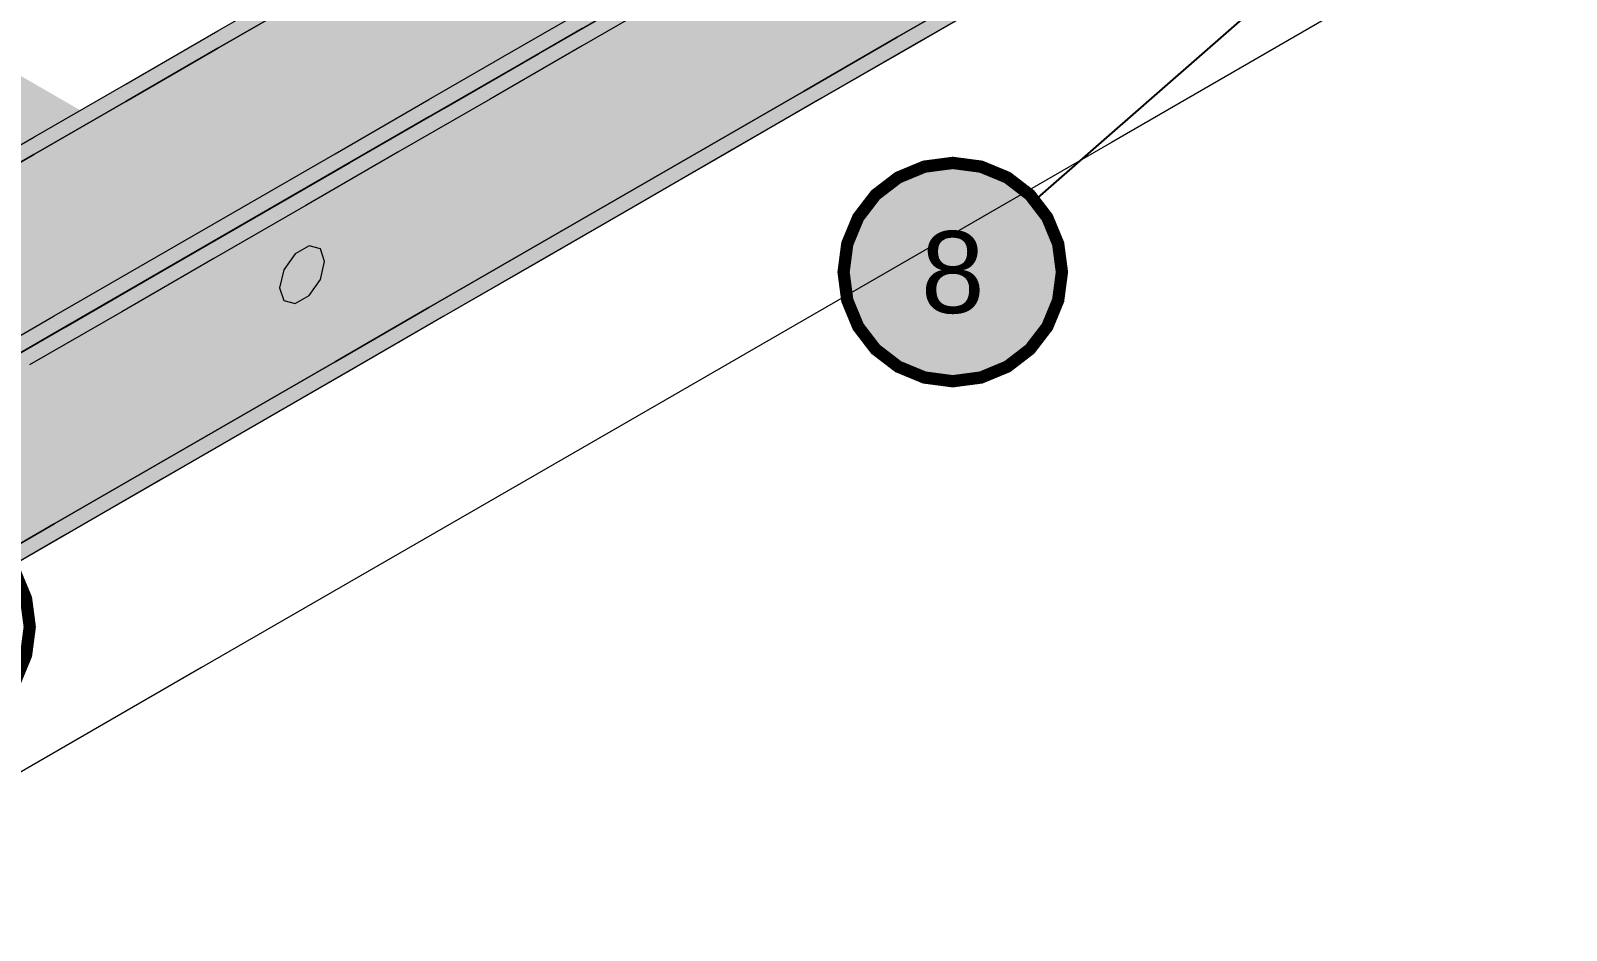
# Model space of a CAD drawing. Header units: metres. Extents: x 349021 to 349543, y 9281040 to 9281959.
# Drawn here: x 349207.712 to 349208.275, y 9281041.446 to 9281041.775 of the extents above; entities that cross this region are included whole.
import ezdxf
from ezdxf.enums import TextEntityAlignment as Align

# ---------------------------------------------------------------- set-up
doc = ezdxf.new("R2010")
doc.units = ezdxf.units.M
doc.header["$LTSCALE"] = 0.25
doc.layers.add('ISO-3D', color=7, linetype='CONTINUOUS', lineweight=13)
doc.layers.add('ISO-3D-ARISTAS', color=250, linetype='CONTINUOUS', lineweight=13)
doc.layers.add('LLAMADAS-NUM', color=30, linetype='CONTINUOUS', lineweight=25, true_color=0xc05014)
doc.styles.get("Standard").update_dxf_attribs({"font": 'arial.ttf'})

msp = doc.modelspace()

# ---------------------------------------------------------------- linework, layer by layer
at = {"layer": 'ISO-3D', "true_color": 0x22252b}
for points in [[(349207.99567, 9281041.79115), (349207.96135, 9281041.77134), (349207.99567, 9281041.82925), (349207.96135, 9281041.80944)], [(349208.0643, 9281041.79268), (349208.02999, 9281041.77287), (349208.0643, 9281041.83078), (349208.02999, 9281041.81097)], [(349208.07174, 9281041.79062), (349208.0371, 9281041.77062), (349208.07174, 9281041.82555), (349208.0371, 9281041.80555)], [(349208.00246, 9281041.78555), (349207.96782, 9281041.76555), (349208.00246, 9281041.82047), (349207.96782, 9281041.80047)], [(349207.96135, 9281041.77134), (349207.92703, 9281041.75153), (349207.96135, 9281041.80944), (349207.92703, 9281041.78963)], [(349208.02999, 9281041.77287), (349207.99567, 9281041.75305), (349208.02999, 9281041.81097), (349207.99567, 9281041.79115)], [(349208.0371, 9281041.77062), (349208.00246, 9281041.75062), (349208.0371, 9281041.80555), (349208.00246, 9281041.78555)], [(349207.96782, 9281041.76555), (349207.93318, 9281041.74555), (349207.96782, 9281041.80047), (349207.93318, 9281041.78047)], [(349207.81477, 9281041.78831), (349207.78104, 9281041.76884), (349207.81477, 9281041.79466), (349207.78104, 9281041.77519)], [(349207.92703, 9281041.75153), (349207.89272, 9281041.73171), (349207.92703, 9281041.78963), (349207.89272, 9281041.76981)], [(349207.99567, 9281041.75305), (349207.96135, 9281041.73324), (349207.99567, 9281041.79115), (349207.96135, 9281041.77134)], [(349207.93318, 9281041.78047), (349207.89854, 9281041.76047), (349207.93318, 9281041.78682), (349207.89854, 9281041.76682)], [(349208.00246, 9281041.75062), (349207.96782, 9281041.73062), (349208.00246, 9281041.78555), (349207.96782, 9281041.76555)], [(349207.93318, 9281041.74555), (349207.89854, 9281041.72555), (349207.93318, 9281041.78047), (349207.89854, 9281041.76047)], [(349207.78104, 9281041.76884), (349207.7473, 9281041.74936), (349207.78104, 9281041.77519), (349207.7473, 9281041.75571)], [(349207.89272, 9281041.73171), (349207.8584, 9281041.7119), (349207.89272, 9281041.76981), (349207.8584, 9281041.75)], [(349207.89854, 9281041.76047), (349207.8639, 9281041.74047), (349207.89854, 9281041.76682), (349207.8639, 9281041.74682)], [(349207.96135, 9281041.73324), (349207.92703, 9281041.71343), (349207.96135, 9281041.77134), (349207.92703, 9281041.75153)], [(349207.96782, 9281041.73062), (349207.93318, 9281041.71062), (349207.96782, 9281041.76555), (349207.93318, 9281041.74555)], [(349207.7473, 9281041.74936), (349207.71357, 9281041.72988), (349207.7473, 9281041.75571), (349207.71357, 9281041.73623)], [(349207.89854, 9281041.72555), (349207.8639, 9281041.70555), (349207.89854, 9281041.76047), (349207.8639, 9281041.74047)], [(349207.8584, 9281041.7119), (349207.82408, 9281041.69209), (349207.8584, 9281041.75), (349207.82408, 9281041.73019)], [(349207.92703, 9281041.71343), (349207.89272, 9281041.69361), (349207.92703, 9281041.75153), (349207.89272, 9281041.73171)], [(349207.8639, 9281041.74047), (349207.82926, 9281041.72047), (349207.8639, 9281041.74682), (349207.82926, 9281041.72682)], [(349207.93318, 9281041.71062), (349207.89854, 9281041.69062), (349207.93318, 9281041.74555), (349207.89854, 9281041.72555)], [(349207.8639, 9281041.70555), (349207.82926, 9281041.68555), (349207.8639, 9281041.74047), (349207.82926, 9281041.72047)], [(349207.71357, 9281041.72988), (349207.67983, 9281041.7104), (349207.71357, 9281041.73623), (349207.67983, 9281041.71675)], [(349207.82408, 9281041.69209), (349207.78976, 9281041.67227), (349207.82408, 9281041.73019), (349207.78976, 9281041.71037)], [(349207.82926, 9281041.72047), (349207.79462, 9281041.70047), (349207.82926, 9281041.72682), (349207.79462, 9281041.70682)], [(349207.89272, 9281041.69361), (349207.8584, 9281041.6738), (349207.89272, 9281041.73171), (349207.8584, 9281041.7119)], [(349207.89854, 9281041.69062), (349207.8639, 9281041.67062), (349207.89854, 9281041.72555), (349207.8639, 9281041.70555)], [(349207.82926, 9281041.68555), (349207.79462, 9281041.66555), (349207.82926, 9281041.72047), (349207.79462, 9281041.70047)], [(349207.78976, 9281041.67227), (349207.75545, 9281041.65246), (349207.78976, 9281041.71037), (349207.75545, 9281041.69056)], [(349207.8584, 9281041.6738), (349207.82408, 9281041.65399), (349207.8584, 9281041.7119), (349207.82408, 9281041.69209)], [(349207.79462, 9281041.70047), (349207.75997, 9281041.68047), (349207.79462, 9281041.70682), (349207.75997, 9281041.68682)], [(349207.8639, 9281041.67062), (349207.82926, 9281041.65062), (349207.8639, 9281041.70555), (349207.82926, 9281041.68555)], [(349207.79462, 9281041.66555), (349207.75997, 9281041.64555), (349207.79462, 9281041.70047), (349207.75997, 9281041.68047)], [(349207.75545, 9281041.65246), (349207.72113, 9281041.63265), (349207.75545, 9281041.69056), (349207.72113, 9281041.67075)], [(349207.82408, 9281041.65399), (349207.78976, 9281041.63417), (349207.82408, 9281041.69209), (349207.78976, 9281041.67227)], [(349207.75997, 9281041.68047), (349207.72533, 9281041.66047), (349207.75997, 9281041.68682), (349207.72533, 9281041.66682)], [(349207.82926, 9281041.65062), (349207.79462, 9281041.63062), (349207.82926, 9281041.68555), (349207.79462, 9281041.66555)], [(349207.75997, 9281041.64555), (349207.72533, 9281041.62555), (349207.75997, 9281041.68047), (349207.72533, 9281041.66047)], [(349207.72113, 9281041.63265), (349207.68681, 9281041.61283), (349207.72113, 9281041.67075), (349207.68681, 9281041.65093)], [(349207.78976, 9281041.63417), (349207.75545, 9281041.61436), (349207.78976, 9281041.67227), (349207.75545, 9281041.65246)], [(349207.72533, 9281041.66047), (349207.69069, 9281041.64047), (349207.72533, 9281041.66682), (349207.69069, 9281041.64682)], [(349207.79462, 9281041.63062), (349207.75997, 9281041.61062), (349207.79462, 9281041.66555), (349207.75997, 9281041.64555)], [(349207.72533, 9281041.62555), (349207.69069, 9281041.60555), (349207.72533, 9281041.66047), (349207.69069, 9281041.64047)], [(349207.75545, 9281041.61436), (349207.72113, 9281041.59455), (349207.75545, 9281041.65246), (349207.72113, 9281041.63265)], [(349207.75997, 9281041.61062), (349207.72533, 9281041.59062), (349207.75997, 9281041.64555), (349207.72533, 9281041.62555)], [(349207.72113, 9281041.59455), (349207.68681, 9281041.57473), (349207.72113, 9281041.63265), (349207.68681, 9281041.61283)], [(349207.72533, 9281041.59062), (349207.69069, 9281041.57062), (349207.72533, 9281041.62555), (349207.69069, 9281041.60555)]]:
    msp.add_solid(points, dxfattribs=at)
at = {"layer": 'ISO-3D', "true_color": 0x2b2e35}
for points in [[(349207.88151, 9281041.78874), (349207.84777, 9281041.76926), (349207.84851, 9281041.80779), (349207.81477, 9281041.78831)], [(349207.94824, 9281041.78917), (349207.9145, 9281041.76969), (349207.91524, 9281041.80822), (349207.88151, 9281041.78874)], [(349207.84502, 9281041.7772), (349207.81128, 9281041.75772), (349207.81477, 9281041.79466), (349207.78104, 9281041.77519)], [(349207.909, 9281041.77922), (349207.87527, 9281041.75974), (349207.87876, 9281041.79668), (349207.84502, 9281041.7772)], [(349207.9145, 9281041.76969), (349207.88077, 9281041.75021), (349207.88151, 9281041.78874), (349207.84777, 9281041.76926)], [(349208.0698, 9281041.7895), (349208.03548, 9281041.76969), (349208.0643, 9281041.79268), (349208.02999, 9281041.77287)], [(349207.84777, 9281041.76926), (349207.81403, 9281041.74979), (349207.81477, 9281041.78831), (349207.78104, 9281041.76884)], [(349207.9145, 9281041.77604), (349207.88077, 9281041.75656), (349207.909, 9281041.77922), (349207.87527, 9281041.75974)], [(349207.81128, 9281041.75772), (349207.77755, 9281041.73825), (349207.78104, 9281041.77519), (349207.7473, 9281041.75571)], [(349207.87527, 9281041.75974), (349207.84153, 9281041.74026), (349207.84502, 9281041.7772), (349207.81128, 9281041.75772)], [(349208.03548, 9281041.76969), (349208.00117, 9281041.74988), (349208.02999, 9281041.77287), (349207.99567, 9281041.75305)], [(349207.81403, 9281041.74979), (349207.7803, 9281041.73031), (349207.78104, 9281041.76884), (349207.7473, 9281041.74936)], [(349207.88077, 9281041.75021), (349207.84703, 9281041.73074), (349207.84777, 9281041.76926), (349207.81403, 9281041.74979)], [(349207.77755, 9281041.73825), (349207.74381, 9281041.71877), (349207.7473, 9281041.75571), (349207.71357, 9281041.73623)], [(349207.84153, 9281041.74026), (349207.80779, 9281041.72078), (349207.81128, 9281041.75772), (349207.77755, 9281041.73825)], [(349207.88077, 9281041.75656), (349207.84703, 9281041.73709), (349207.87527, 9281041.75974), (349207.84153, 9281041.74026)], [(349207.7803, 9281041.73031), (349207.74656, 9281041.71083), (349207.7473, 9281041.74936), (349207.71357, 9281041.72988)], [(349207.84703, 9281041.73074), (349207.81329, 9281041.71126), (349207.81403, 9281041.74979), (349207.7803, 9281041.73031)], [(349208.00117, 9281041.74988), (349207.96685, 9281041.73006), (349207.99567, 9281041.75305), (349207.96135, 9281041.73324)], [(349207.80779, 9281041.72078), (349207.77406, 9281041.70131), (349207.77755, 9281041.73825), (349207.74381, 9281041.71877)], [(349207.84703, 9281041.73709), (349207.81329, 9281041.71761), (349207.84153, 9281041.74026), (349207.80779, 9281041.72078)], [(349207.74381, 9281041.71877), (349207.71008, 9281041.69929), (349207.71357, 9281041.73623), (349207.67983, 9281041.71675)], [(349207.96685, 9281041.73006), (349207.93253, 9281041.71025), (349207.96135, 9281041.73324), (349207.92703, 9281041.71343)], [(349207.74656, 9281041.71083), (349207.71283, 9281041.69135), (349207.71357, 9281041.72988), (349207.67983, 9281041.7104)], [(349207.81329, 9281041.71126), (349207.77956, 9281041.69178), (349207.7803, 9281041.73031), (349207.74656, 9281041.71083)], [(349207.77406, 9281041.70131), (349207.74032, 9281041.68183), (349207.74381, 9281041.71877), (349207.71008, 9281041.69929)], [(349207.81329, 9281041.71761), (349207.77956, 9281041.69813), (349207.80779, 9281041.72078), (349207.77406, 9281041.70131)], [(349207.71283, 9281041.69135), (349207.67909, 9281041.67188), (349207.67983, 9281041.7104), (349207.64609, 9281041.69093)], [(349207.77956, 9281041.69178), (349207.74582, 9281041.6723), (349207.74656, 9281041.71083), (349207.71283, 9281041.69135)], [(349207.93253, 9281041.71025), (349207.89821, 9281041.69044), (349207.92703, 9281041.71343), (349207.89272, 9281041.69361)], [(349207.74032, 9281041.68183), (349207.70659, 9281041.66235), (349207.71008, 9281041.69929), (349207.67634, 9281041.67981)], [(349207.77956, 9281041.69813), (349207.74582, 9281041.67865), (349207.77406, 9281041.70131), (349207.74032, 9281041.68183)], [(349207.89821, 9281041.69044), (349207.8639, 9281041.67062), (349207.89272, 9281041.69361), (349207.8584, 9281041.6738)], [(349207.74582, 9281041.6723), (349207.71209, 9281041.65283), (349207.71283, 9281041.69135), (349207.67909, 9281041.67188)], [(349207.74582, 9281041.67865), (349207.71209, 9281041.65918), (349207.74032, 9281041.68183), (349207.70659, 9281041.66235)], [(349207.8639, 9281041.67062), (349207.82958, 9281041.65081), (349207.8584, 9281041.6738), (349207.82408, 9281041.65399)], [(349207.82958, 9281041.65081), (349207.79526, 9281041.631), (349207.82408, 9281041.65399), (349207.78976, 9281041.63417)], [(349207.79526, 9281041.631), (349207.76094, 9281041.61119), (349207.78976, 9281041.63417), (349207.75545, 9281041.61436)], [(349207.76094, 9281041.61119), (349207.72663, 9281041.59137), (349207.75545, 9281041.61436), (349207.72113, 9281041.59455)], [(349207.72663, 9281041.59137), (349207.69231, 9281041.57156), (349207.72113, 9281041.59455), (349207.68681, 9281041.57473)]]:
    msp.add_solid(points, dxfattribs=at)
at = {"layer": 'ISO-3D', "true_color": 0x553624}
for points in [[(349207.99288, 9281041.80082), (349207.99446, 9281041.80551), (349207.91027, 9281041.75313), (349207.91185, 9281041.75782)], [(349208.00938, 9281041.79129), (349208.0078, 9281041.7866), (349207.92677, 9281041.7436), (349207.9252, 9281041.73891)], [(349207.91027, 9281041.75313), (349207.91185, 9281041.75782), (349207.82767, 9281041.70543), (349207.82924, 9281041.71012)], [(349207.92677, 9281041.7436), (349207.9252, 9281041.73891), (349207.84417, 9281041.69591), (349207.84259, 9281041.69122)], [(349207.82767, 9281041.70543), (349207.82924, 9281041.71012), (349207.74506, 9281041.65774), (349207.74664, 9281041.66243)], [(349207.84417, 9281041.69591), (349207.84259, 9281041.69122), (349207.76156, 9281041.64822), (349207.75999, 9281041.64353)], [(349207.74506, 9281041.65774), (349207.74664, 9281041.66243), (349207.66246, 9281041.61005), (349207.66403, 9281041.61474)], [(349207.76156, 9281041.64822), (349207.75999, 9281041.64353), (349207.67896, 9281041.60052), (349207.67738, 9281041.59583)]]:
    msp.add_solid(points, dxfattribs=at)
at = {"layer": 'ISO-3D', "true_color": 0x67422b}
for points in [[(349207.99446, 9281041.80551), (349207.99858, 9281041.80659), (349207.91185, 9281041.75782), (349207.91597, 9281041.75889)], [(349208.0078, 9281041.7866), (349208.00368, 9281041.78553), (349207.9252, 9281041.73891), (349207.92107, 9281041.73783)], [(349207.91185, 9281041.75782), (349207.91597, 9281041.75889), (349207.82924, 9281041.71012), (349207.83337, 9281041.7112)], [(349207.9252, 9281041.73891), (349207.92107, 9281041.73783), (349207.84259, 9281041.69122), (349207.83847, 9281041.69014)], [(349207.82924, 9281041.71012), (349207.83337, 9281041.7112), (349207.74664, 9281041.66243), (349207.75076, 9281041.66351)], [(349207.84259, 9281041.69122), (349207.83847, 9281041.69014), (349207.75999, 9281041.64353), (349207.75586, 9281041.64245)], [(349207.74664, 9281041.66243), (349207.75076, 9281041.66351), (349207.66403, 9281041.61474), (349207.66816, 9281041.61582)], [(349207.75999, 9281041.64353), (349207.75586, 9281041.64245), (349207.67738, 9281041.59583), (349207.67326, 9281041.59476)]]:
    msp.add_solid(points, dxfattribs=at)
at = {"layer": 'ISO-3D', "true_color": 0x7c4f34}
for points in [[(349207.99858, 9281041.80659), (349208.00368, 9281041.80364), (349207.91597, 9281041.75889), (349207.92107, 9281041.75595)], [(349207.73188, 9281041.7441), (349207.72678, 9281041.74115), (349207.64927, 9281041.79179), (349207.64418, 9281041.78885)], [(349208.00368, 9281041.78553), (349207.99858, 9281041.78847), (349207.92107, 9281041.73783), (349207.91597, 9281041.74078)], [(349207.72678, 9281041.72304), (349207.73188, 9281041.72598), (349207.64418, 9281041.77073), (349207.64927, 9281041.77367)], [(349207.91597, 9281041.75889), (349207.92107, 9281041.75595), (349207.83337, 9281041.7112), (349207.83847, 9281041.70826)], [(349207.81448, 9281041.69641), (349207.80939, 9281041.69346), (349207.73188, 9281041.7441), (349207.72678, 9281041.74115)], [(349207.92107, 9281041.73783), (349207.91597, 9281041.74078), (349207.83847, 9281041.69014), (349207.83337, 9281041.69308)], [(349207.80939, 9281041.67534), (349207.81448, 9281041.67829), (349207.72678, 9281041.72304), (349207.73188, 9281041.72598)], [(349207.83337, 9281041.7112), (349207.83847, 9281041.70826), (349207.75076, 9281041.66351), (349207.75586, 9281041.66057)], [(349207.83847, 9281041.69014), (349207.83337, 9281041.69308), (349207.75586, 9281041.64245), (349207.75076, 9281041.64539)], [(349207.75076, 9281041.66351), (349207.75586, 9281041.66057), (349207.66816, 9281041.61582), (349207.67326, 9281041.61287)], [(349207.75586, 9281041.64245), (349207.75076, 9281041.64539), (349207.67326, 9281041.59476), (349207.66816, 9281041.5977)]]:
    msp.add_solid(points, dxfattribs=at)
at = {"layer": 'ISO-3D', "true_color": 0x70472f}
for points in [[(349207.99446, 9281041.79431), (349207.99288, 9281041.80082), (349207.91185, 9281041.74662), (349207.91027, 9281041.75313)], [(349208.0078, 9281041.7978), (349208.00938, 9281041.79129), (349207.9252, 9281041.75011), (349207.92677, 9281041.7436)], [(349207.91185, 9281041.74662), (349207.91027, 9281041.75313), (349207.82924, 9281041.69893), (349207.82767, 9281041.70543)], [(349207.9252, 9281041.75011), (349207.92677, 9281041.7436), (349207.84259, 9281041.70242), (349207.84417, 9281041.69591)], [(349207.82924, 9281041.69893), (349207.82767, 9281041.70543), (349207.74664, 9281041.65123), (349207.74506, 9281041.65774)], [(349207.84259, 9281041.70242), (349207.84417, 9281041.69591), (349207.75999, 9281041.65472), (349207.76156, 9281041.64822)], [(349207.74664, 9281041.65123), (349207.74506, 9281041.65774), (349207.66403, 9281041.60354), (349207.66246, 9281041.61005)], [(349207.75999, 9281041.65472), (349207.76156, 9281041.64822), (349207.67738, 9281041.60703), (349207.67896, 9281041.60052)]]:
    msp.add_solid(points, dxfattribs=at)
at = {"layer": 'ISO-3D', "true_color": 0x7f5135}
for points in [[(349208.00368, 9281041.80364), (349208.0078, 9281041.7978), (349207.92107, 9281041.75595), (349207.9252, 9281041.75011)], [(349207.99858, 9281041.78847), (349207.99446, 9281041.79431), (349207.91597, 9281041.74078), (349207.91185, 9281041.74662)], [(349207.92107, 9281041.75595), (349207.9252, 9281041.75011), (349207.83847, 9281041.70826), (349207.84259, 9281041.70242)], [(349207.91597, 9281041.74078), (349207.91185, 9281041.74662), (349207.83337, 9281041.69308), (349207.82924, 9281041.69893)], [(349207.83847, 9281041.70826), (349207.84259, 9281041.70242), (349207.75586, 9281041.66057), (349207.75999, 9281041.65472)], [(349207.83337, 9281041.69308), (349207.82924, 9281041.69893), (349207.75076, 9281041.64539), (349207.74664, 9281041.65123)], [(349207.75586, 9281041.66057), (349207.75999, 9281041.65472), (349207.67326, 9281041.61287), (349207.67738, 9281041.60703)], [(349207.75076, 9281041.64539), (349207.74664, 9281041.65123), (349207.66816, 9281041.5977), (349207.66403, 9281041.60354)]]:
    msp.add_solid(points, dxfattribs=at)
at = {"layer": 'ISO-3D', "true_color": 0x865538}
for points in [[(349207.72678, 9281041.74115), (349207.72266, 9281041.73531), (349207.64418, 9281041.78885), (349207.64005, 9281041.78301)], [(349207.73188, 9281041.72598), (349207.736, 9281041.73182), (349207.64927, 9281041.77367), (349207.6534, 9281041.77951)], [(349207.80939, 9281041.69346), (349207.80526, 9281041.68762), (349207.72678, 9281041.74115), (349207.72266, 9281041.73531)], [(349207.81448, 9281041.67829), (349207.81861, 9281041.68413), (349207.73188, 9281041.72598), (349207.736, 9281041.73182)]]:
    msp.add_solid(points, dxfattribs=at)
at = {"layer": 'ISO-3D', "true_color": 0x603d28}
for points in [[(349207.736, 9281041.74302), (349207.73188, 9281041.7441), (349207.6534, 9281041.79071), (349207.64927, 9281041.79179)], [(349207.73758, 9281041.73833), (349207.736, 9281041.74302), (349207.65497, 9281041.78602), (349207.6534, 9281041.79071)], [(349207.72108, 9281041.7288), (349207.72266, 9281041.72412), (349207.63848, 9281041.7765), (349207.64005, 9281041.77181)], [(349207.72266, 9281041.72412), (349207.72678, 9281041.72304), (349207.64005, 9281041.77181), (349207.64418, 9281041.77073)], [(349207.81861, 9281041.69533), (349207.81448, 9281041.69641), (349207.736, 9281041.74302), (349207.73188, 9281041.7441)], [(349207.82018, 9281041.69064), (349207.81861, 9281041.69533), (349207.73758, 9281041.73833), (349207.736, 9281041.74302)], [(349207.80369, 9281041.68111), (349207.80526, 9281041.67642), (349207.72108, 9281041.7288), (349207.72266, 9281041.72412)], [(349207.80526, 9281041.67642), (349207.80939, 9281041.67534), (349207.72266, 9281041.72412), (349207.72678, 9281041.72304)]]:
    msp.add_solid(points, dxfattribs=at)
at = {"layer": 'ISO-3D', "true_color": 0x7b4f34}
for points in [[(349207.72266, 9281041.73531), (349207.72108, 9281041.7288), (349207.64005, 9281041.78301), (349207.63848, 9281041.7765)], [(349207.736, 9281041.73182), (349207.73758, 9281041.73833), (349207.6534, 9281041.77951), (349207.65497, 9281041.78602)], [(349207.81861, 9281041.68413), (349207.82018, 9281041.69064), (349207.736, 9281041.73182), (349207.73758, 9281041.73833)], [(349207.80526, 9281041.68762), (349207.80369, 9281041.68111), (349207.72266, 9281041.73531), (349207.72108, 9281041.7288)]]:
    msp.add_solid(points, dxfattribs=at)
at = {"layer": 'ISO-3D', "true_color": 0x643f2a}
for points in [[(349207.81194, 9281041.68587), (349207.80939, 9281041.69346), (349207.80526, 9281041.68762)], [(349207.81194, 9281041.68587), (349207.81448, 9281041.69641), (349207.80939, 9281041.69346)], [(349207.81194, 9281041.68587), (349207.81861, 9281041.69533), (349207.81448, 9281041.69641)], [(349207.81194, 9281041.68587), (349207.82018, 9281041.69064), (349207.81861, 9281041.69533)], [(349207.81194, 9281041.68587), (349207.80526, 9281041.68762), (349207.80369, 9281041.68111)], [(349207.81194, 9281041.68587), (349207.81861, 9281041.68413), (349207.82018, 9281041.69064)], [(349207.81194, 9281041.68587), (349207.80369, 9281041.68111), (349207.80526, 9281041.67642)], [(349207.81194, 9281041.68587), (349207.80526, 9281041.67642), (349207.80939, 9281041.67534)], [(349207.81194, 9281041.68587), (349207.80939, 9281041.67534), (349207.81448, 9281041.67829)], [(349207.81194, 9281041.68587), (349207.81448, 9281041.67829), (349207.81861, 9281041.68413)]]:
    msp.add_solid(points, dxfattribs=at)
at = {"layer": 'ISO-3D-ARISTAS', "color": 250}
for p, q in [((349208.27511, 9281041.83059), (349208.10843, 9281041.73435)), ((349208.27511, 9281041.83059), (349208.10843, 9281041.73435)), ((349207.99696, 9281041.82365), (349207.8584, 9281041.74365)), ((349207.78104, 9281041.77519), (349207.81477, 9281041.79466)), ((349207.78104, 9281041.77519), (349207.81477, 9281041.79466)), ((349207.77506, 9281041.69553), (349207.94174, 9281041.79177)), ((349207.89272, 9281041.76981), (349207.92703, 9281041.78963)), ((349207.94824, 9281041.78917), (349207.9145, 9281041.76969)), ((349208.02999, 9281041.77287), (349208.0643, 9281041.79268)), ((349208.0643, 9281041.79268), (349208.02999, 9281041.77287)), ((349208.0698, 9281041.7895), (349208.03548, 9281041.76969)), ((349208.07174, 9281041.79062), (349208.0371, 9281041.77062)), ((349207.81477, 9281041.78831), (349207.78104, 9281041.76884)), ((349207.78104, 9281041.76884), (349207.81477, 9281041.78831)), ((349207.89854, 9281041.76682), (349207.93318, 9281041.78682)), ((349207.7473, 9281041.75571), (349207.78104, 9281041.77519)), ((349207.7473, 9281041.75571), (349207.78104, 9281041.77519)), ((349207.9145, 9281041.77604), (349207.88077, 9281041.75656)), ((349207.99567, 9281041.75305), (349208.02999, 9281041.77287)), ((349208.02999, 9281041.77287), (349207.99567, 9281041.75305)), ((349207.78104, 9281041.76884), (349207.7473, 9281041.74936)), ((349207.7473, 9281041.74936), (349207.78104, 9281041.76884)), ((349207.8584, 9281041.75), (349207.89272, 9281041.76981)), ((349207.8639, 9281041.74682), (349207.89854, 9281041.76682)), ((349207.9145, 9281041.76969), (349207.88077, 9281041.75021)), ((349208.03548, 9281041.76969), (349208.00117, 9281041.74988)), ((349208.0371, 9281041.77062), (349208.00246, 9281041.75062)), ((349207.71357, 9281041.73623), (349207.7473, 9281041.75571)), ((349207.71357, 9281041.73623), (349207.7473, 9281041.75571)), ((349207.88077, 9281041.75656), (349207.84703, 9281041.73709)), ((349207.7473, 9281041.74936), (349207.71357, 9281041.72988)), ((349207.71357, 9281041.72988), (349207.7473, 9281041.74936)), ((349207.82408, 9281041.73019), (349207.8584, 9281041.75)), ((349207.88077, 9281041.75021), (349207.84703, 9281041.73074)), ((349207.96135, 9281041.73324), (349207.99567, 9281041.75305)), ((349207.99567, 9281041.75305), (349207.96135, 9281041.73324)), ((349208.00117, 9281041.74988), (349207.96685, 9281041.73006)), ((349208.00246, 9281041.75062), (349207.96782, 9281041.73062)), ((349207.8584, 9281041.74365), (349207.71983, 9281041.66365)), ((349207.82926, 9281041.72682), (349207.8639, 9281041.74682)), ((349207.67983, 9281041.71675), (349207.71357, 9281041.73623)), ((349207.67983, 9281041.71675), (349207.71357, 9281041.73623)), ((349207.84703, 9281041.73709), (349207.81329, 9281041.71761)), ((349207.92703, 9281041.71343), (349207.96135, 9281041.73324)), ((349207.96135, 9281041.73324), (349207.92703, 9281041.71343)), ((349208.10843, 9281041.73435), (349207.94174, 9281041.63812)), ((349208.10843, 9281041.73435), (349207.94174, 9281041.63812)), ((349207.71357, 9281041.72988), (349207.67983, 9281041.7104)), ((349207.67983, 9281041.7104), (349207.71357, 9281041.72988)), ((349207.78976, 9281041.71037), (349207.82408, 9281041.73019)), ((349207.79462, 9281041.70682), (349207.82926, 9281041.72682)), ((349207.84703, 9281041.73074), (349207.81329, 9281041.71126)), ((349207.96685, 9281041.73006), (349207.93253, 9281041.71025)), ((349207.96782, 9281041.73062), (349207.93318, 9281041.71062)), ((349207.81329, 9281041.71761), (349207.77956, 9281041.69813)), ((349207.75545, 9281041.69056), (349207.78976, 9281041.71037)), ((349207.81329, 9281041.71126), (349207.77956, 9281041.69178)), ((349207.89272, 9281041.69361), (349207.92703, 9281041.71343)), ((349207.92703, 9281041.71343), (349207.89272, 9281041.69361)), ((349207.93253, 9281041.71025), (349207.89821, 9281041.69044)), ((349207.93318, 9281041.71062), (349207.89854, 9281041.69062)), ((349207.75997, 9281041.68682), (349207.79462, 9281041.70682)), ((349207.60837, 9281041.5993), (349207.77506, 9281041.69553)), ((349207.77956, 9281041.69813), (349207.74582, 9281041.67865)), ((349207.80939, 9281041.69346), (349207.80526, 9281041.68762)), ((349207.80939, 9281041.69346), (349207.80526, 9281041.68762)), ((349207.81448, 9281041.69641), (349207.80939, 9281041.69346)), ((349207.81448, 9281041.69641), (349207.80939, 9281041.69346)), ((349207.81861, 9281041.69533), (349207.81448, 9281041.69641)), ((349207.81861, 9281041.69533), (349207.81448, 9281041.69641)), ((349207.82018, 9281041.69064), (349207.81861, 9281041.69533)), ((349207.82018, 9281041.69064), (349207.81861, 9281041.69533)), ((349207.8584, 9281041.6738), (349207.89272, 9281041.69361)), ((349207.89272, 9281041.69361), (349207.8584, 9281041.6738)), ((349207.72113, 9281041.67075), (349207.75545, 9281041.69056)), ((349207.77956, 9281041.69178), (349207.74582, 9281041.6723)), ((349207.80526, 9281041.68762), (349207.80369, 9281041.68111)), ((349207.80526, 9281041.68762), (349207.80369, 9281041.68111)), ((349207.81861, 9281041.68413), (349207.82018, 9281041.69064)), ((349207.81861, 9281041.68413), (349207.82018, 9281041.69064)), ((349207.89854, 9281041.69062), (349207.8639, 9281041.67062)), ((349207.89821, 9281041.69044), (349207.8639, 9281041.67062)), ((349207.72533, 9281041.66682), (349207.75997, 9281041.68682)), ((349207.81448, 9281041.67829), (349207.81861, 9281041.68413)), ((349207.81448, 9281041.67829), (349207.81861, 9281041.68413)), ((349207.74582, 9281041.67865), (349207.71209, 9281041.65918)), ((349207.80369, 9281041.68111), (349207.80526, 9281041.67642)), ((349207.80369, 9281041.68111), (349207.80526, 9281041.67642)), ((349207.80526, 9281041.67642), (349207.80939, 9281041.67534)), ((349207.80526, 9281041.67642), (349207.80939, 9281041.67534)), ((349207.80939, 9281041.67534), (349207.81448, 9281041.67829)), ((349207.80939, 9281041.67534), (349207.81448, 9281041.67829)), ((349207.68681, 9281041.65093), (349207.72113, 9281041.67075)), ((349207.74582, 9281041.6723), (349207.71209, 9281041.65283)), ((349207.82408, 9281041.65399), (349207.8584, 9281041.6738)), ((349207.8584, 9281041.6738), (349207.82408, 9281041.65399)), ((349207.8639, 9281041.67062), (349207.82926, 9281041.65062)), ((349207.8639, 9281041.67062), (349207.82958, 9281041.65081)), ((349207.69069, 9281041.64682), (349207.72533, 9281041.66682)), ((349207.71983, 9281041.66365), (349207.57156, 9281041.57804)), ((349207.78976, 9281041.63417), (349207.82408, 9281041.65399)), ((349207.82408, 9281041.65399), (349207.78976, 9281041.63417)), ((349207.82926, 9281041.65062), (349207.79462, 9281041.63062)), ((349207.82958, 9281041.65081), (349207.79526, 9281041.631)), ((349207.94174, 9281041.63812), (349207.77506, 9281041.54188)), ((349207.94174, 9281041.63812), (349207.77506, 9281041.54188)), ((349207.75545, 9281041.61436), (349207.78976, 9281041.63417)), ((349207.78976, 9281041.63417), (349207.75545, 9281041.61436)), ((349207.79462, 9281041.63062), (349207.75997, 9281041.61062)), ((349207.79526, 9281041.631), (349207.76094, 9281041.61119)), ((349207.72113, 9281041.59455), (349207.75545, 9281041.61436)), ((349207.75545, 9281041.61436), (349207.72113, 9281041.59455)), ((349207.75997, 9281041.61062), (349207.72533, 9281041.59062)), ((349207.76094, 9281041.61119), (349207.72663, 9281041.59137)), ((349207.68681, 9281041.57473), (349207.72113, 9281041.59455)), ((349207.72113, 9281041.59455), (349207.68681, 9281041.57473)), ((349207.72533, 9281041.59062), (349207.69069, 9281041.57062)), ((349207.72663, 9281041.59137), (349207.69231, 9281041.57156)), ((349207.77506, 9281041.54188), (349207.60837, 9281041.44565)), ((349207.77506, 9281041.54188), (349207.60837, 9281041.44565))]:
    msp.add_line(p, q, dxfattribs=at)
at = {"layer": 'LLAMADAS-NUM'}
msp.add_line((349208.21031, 9281041.82682), (349208.08041, 9281041.71317), dxfattribs=at)
at = {"layer": 'LLAMADAS-NUM', "const_width": 0.0045}
for points in [[(349208.09031, 9281041.68682), (349208.08894, 9281041.69718), (349208.08495, 9281041.70682), (349208.07859, 9281041.71511), (349208.07031, 9281041.72147), (349208.06066, 9281041.72546), (349208.05031, 9281041.72682), (349208.03995, 9281041.72546), (349208.03031, 9281041.72147), (349208.02202, 9281041.71511), (349208.01567, 9281041.70682), (349208.01167, 9281041.69718), (349208.01031, 9281041.68682), (349208.01167, 9281041.67647), (349208.01567, 9281041.66682), (349208.02202, 9281041.65854), (349208.03031, 9281041.65218), (349208.03995, 9281041.64819), (349208.05031, 9281041.64682), (349208.06066, 9281041.64819), (349208.07031, 9281041.65218), (349208.07859, 9281041.65854), (349208.08495, 9281041.66682), (349208.08894, 9281041.67647)], [(349207.71213, 9281041.55682), (349207.71077, 9281041.56718), (349207.70677, 9281041.57682), (349207.70041, 9281041.58511), (349207.69213, 9281041.59147), (349207.68248, 9281041.59546), (349207.67213, 9281041.59682), (349207.66178, 9281041.59546), (349207.65213, 9281041.59147), (349207.64384, 9281041.58511), (349207.63749, 9281041.57682), (349207.63349, 9281041.56718), (349207.63213, 9281041.55682), (349207.63349, 9281041.54647), (349207.63749, 9281041.53682), (349207.64384, 9281041.52854), (349207.65213, 9281041.52218), (349207.66178, 9281041.51819), (349207.67213, 9281041.51682), (349207.68248, 9281041.51819), (349207.69213, 9281041.52218), (349207.70041, 9281041.52854), (349207.70677, 9281041.53682), (349207.71077, 9281041.54647)]]:
    msp.add_lwpolyline(points, close=True, dxfattribs=at)
at = {"layer": 'LLAMADAS-NUM', "true_color": 0xffffff}
for points in [[(349208.09031, 9281041.68682), (349208.05031, 9281041.72682), (349208.03995, 9281041.72546)], [(349208.09031, 9281041.68682), (349208.06066, 9281041.72546), (349208.05031, 9281041.72682)], [(349208.09031, 9281041.68682), (349208.03031, 9281041.72147), (349208.02202, 9281041.71511)], [(349208.09031, 9281041.68682), (349208.03995, 9281041.72546), (349208.03031, 9281041.72147)], [(349208.09031, 9281041.68682), (349208.07031, 9281041.72147), (349208.06066, 9281041.72546)], [(349208.09031, 9281041.68682), (349208.07859, 9281041.71511), (349208.07031, 9281041.72147)], [(349208.09031, 9281041.68682), (349208.02202, 9281041.71511), (349208.01567, 9281041.70682)], [(349208.09031, 9281041.68682), (349208.08495, 9281041.70682), (349208.07859, 9281041.71511)], [(349208.09031, 9281041.68682), (349208.01567, 9281041.70682), (349208.01167, 9281041.69718)], [(349208.09031, 9281041.68682), (349208.08894, 9281041.69718), (349208.08495, 9281041.70682)], [(349208.09031, 9281041.68682), (349208.01167, 9281041.69718), (349208.01031, 9281041.68682)], [(349208.09031, 9281041.68682), (349208.01031, 9281041.68682), (349208.01167, 9281041.67647)], [(349208.09031, 9281041.68682), (349208.01167, 9281041.67647), (349208.01567, 9281041.66682)], [(349208.09031, 9281041.68682), (349208.01567, 9281041.66682), (349208.02202, 9281041.65854)], [(349208.09031, 9281041.68682), (349208.02202, 9281041.65854), (349208.03031, 9281041.65218)], [(349208.09031, 9281041.68682), (349208.03031, 9281041.65218), (349208.03995, 9281041.64819)], [(349208.09031, 9281041.68682), (349208.03995, 9281041.64819), (349208.05031, 9281041.64682)], [(349208.09031, 9281041.68682), (349208.05031, 9281041.64682), (349208.06066, 9281041.64819)], [(349208.09031, 9281041.68682), (349208.06066, 9281041.64819), (349208.07031, 9281041.65218)], [(349208.09031, 9281041.68682), (349208.07031, 9281041.65218), (349208.07859, 9281041.65854)], [(349208.09031, 9281041.68682), (349208.07859, 9281041.65854), (349208.08495, 9281041.66682)], [(349208.09031, 9281041.68682), (349208.08495, 9281041.66682), (349208.08894, 9281041.67647)]]:
    msp.add_solid(points, dxfattribs=at)

# ---------------------------------------------------------------- texts
at = {"layer": 'LLAMADAS-NUM'}
msp.add_text('8', height=0.03, dxfattribs=at).set_placement((349208.05031, 9281041.68682), align=Align.MIDDLE_CENTER)

doc.saveas('drawing.dxf')
